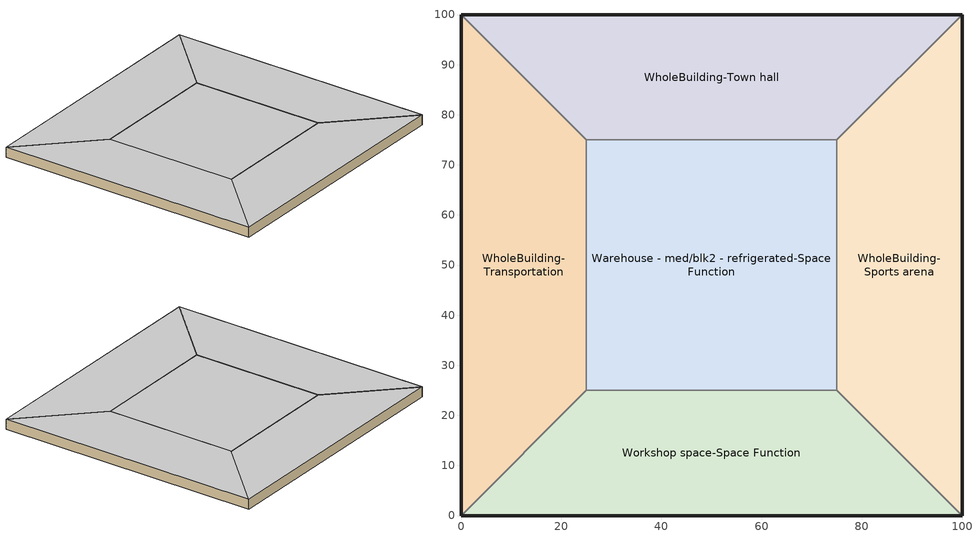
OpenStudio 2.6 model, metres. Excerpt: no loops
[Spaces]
WholeBuilding-Transportation
 floor ground: 0,0 0,100 25,75 25,25 z0
 wall ground: 0,100 0,0 z0:3.8
 wall to WholeBuilding-Town hall: 25,75 0,100 z0:3.8
 wall to Warehouse - med/blk2 - refrigerated-Space Function: 25,25 25,75 z0:3.8
 wall to Workshop space-Space Function: 0,0 25,25 z0:3.8
 ceiling ground: 25,25 25,75 0,100 0,0 z3.8
WholeBuilding-Town hall
 floor ground: 0,100 100,100 75,75 25,75 z0
 wall ground: 100,100 0,100 z0:3.8
 wall to WholeBuilding-Sports arena: 75,75 100,100 z0:3.8
 wall to Warehouse - med/blk2 - refrigerated-Space Function: 25,75 75,75 z0:3.8
 ceiling ground: 25,75 75,75 100,100 0,100 z3.8
WholeBuilding-Sports arena
 floor ground: 100,100 100,0 75,25 75,75 z0
 wall ground: 100,0 100,100 z0:3.8
 wall to Workshop space-Space Function: 75,25 100,0 z0:3.8
 wall to Warehouse - med/blk2 - refrigerated-Space Function: 75,75 75,25 z0:3.8
 ceiling ground: 75,75 75,25 100,0 100,100 z3.8
Workshop space-Space Function
 floor ground: 100,0 0,0 25,25 75,25 z0
 wall ground: 0,0 100,0 z0:3.8
 wall to Warehouse - med/blk2 - refrigerated-Space Function: 75,25 25,25 z0:3.8
 ceiling ground: 75,25 25,25 0,0 100,0 z3.8
Warehouse - med/blk2 - refrigerated-Space Function
 floor ground: 25,25 25,75 75,75 75,25 z0
 ceiling ground: 75,25 75,75 25,75 25,25 z3.8
[Building]
Building 1: Default Construction Set=BTAP-Mass at hdd = 6250.0; Standards Number of Stories=1; Standards Number of Above Ground Stories=1; Standards Building Type=NECB2011_unknown
[Site]
Fort McMurray AP_AB_CAN: Latitude {deg}=56.653; Longitude {deg}=-111.223; Time Zone {hr}=-7; Elevation {m}=369.1
[Site:WaterMainsTemperature]
Calculation Method=Correlation; Annual Average Outdoor Air Temperature {C}=1.875; Maximum Difference In Monthly Average Outdoor Air Temperatures {deltaC}=34.4
[SizingPeriod:DesignDay] Barometric Pressure {Pa}=96969; Sky Clearness=0; Rain Indicator=0; Snow Indicator=0; Day of Month=21; Daylight Saving Time Indicator=0; Humidity Indicating Type=Wetbulb; Dry-Bulb Temperature Range Modifier Type=DefaultMultipliers
Name | Maximum Dry-Bulb Temperature {C} | Daily Dry-Bulb Temperature Range {deltaC} | Humidity Indicating Conditions at Maximum Dry-Bulb | Wind Speed {m/s} | Wind Direction {deg} | Month | Day Type | Solar Model Indicator | ASHRAE Taub | ASHRAE Taud
Fort McMurray AP Ann Clg .4% Condns DB=>MWB | 28.9 | 12.4 | 17.8 | 3.7 | 250 | 7 | SummerDesignDay | ASHRAETau | 0.377 | 2.403
Fort McMurray AP Ann Htg 99.6% Condns DB | -36.2 | 0 | -36.2 | 1 | 90 | 1 | WinterDesignDay | ASHRAEClearSky
[Site:GroundTemperature:BuildingSurface]
19.527, 19.502, 19.536, 19.598, 20.002, 21.64, 22.225, 22.375, 21.449, 20.121, 19.802, 19.633
[Material:NoMass] Roughness=Smooth; Thermal Absorptance=0.9; Solar Absorptance=0.7
Name | Thermal Resistance {m2-K/W} | Visible Absorptance
Typical Carpet Pad; Typical Carpet Pad 1 | 0.21648 | 0.8
Typical Insulation 1 | 5.91238 | 0.7
Typical Insulation 2 | 4.49096 | 0.7
Typical Insulation 3 | 6.17282 | 0.7
Typical Carpet Pad 2 | 1.25503 | 0.8
Typical Carpet Pad 3; Typical Carpet Pad 4 | 3.45515 | 0.8
Typical Insulation 4 | 0.454528 | 0.7
Typical Insulation 5 | 0.454545 | 0.7
[Material]
Name | Roughness | Thickness {m} | Conductivity {W/m-K} | Density {kg/m3} | Specific Heat {J/kg-K} | Thermal Absorptance | Solar Absorptance | Visible Absorptance
G05 25mm wood | MediumSmooth | 0.0254 | 0.15 | 608 | 1630 | 0.9 | 0.5 | 0.5
100mm Normalweight concrete floor 1 | MediumSmooth | 0.1016 | 2.31 | 2322 | 832
G01 13mm gypsum board 1 | Smooth | 0.0127 | 0.16 | 800 | 1090 | 0.9 | 0.7 | 0.5
4 in. Normalweight Concrete Floor 1 | MediumRough | 0.1016 | 2.31 | 2322 | 832 | 0.9 | 0.7 | 0.7
1IN Stucco 1 | Smooth | 0.0253 | 0.6918 | 1858 | 837 | 0.9 | 0.7 | 0.92
8IN CONCRETE HW RefBldg 1 | Rough | 0.2032 | 1.311 | 2240 | 836.8 | 0.9 | 0.7 | 0.7
1/2IN Gypsum 1 | Smooth | 0.0127 | 0.16 | 784.9 | 830 | 0.9 | 0.4 | 0.4
Metal Roof Surface 1; F08 Metal surface 1 | Smooth | 0.0008 | 45.28 | 7824 | 500 | 0.9 | 0.7 | 0.7
6 in. Normalweight Concrete Floor 1; 6 in. Normalweight Concrete Floor 2; 6 in. Normalweight Concrete Floor 3 | MediumRough | 0.1524 | 2.31 | 2322 | 832 | 0.9 | 0.7 | 0.7
[Construction]
BTAP-Int-Partition; BTAP-Int-Door: G05 25mm wood
BTAP-Int-Floor: 100mm Normalweight concrete floor 1, Typical Carpet Pad
BTAP-Int-Wall: G01 13mm gypsum board 1, G01 13mm gypsum board 1
BTAP-Int-Ceiling: Typical Carpet Pad, 100mm Normalweight concrete floor 1
BTAP-Int-Window: SimpleGlazing
BTAP-Ext-Floor-Mass:U-0.162: Typical Insulation 1, 4 in. Normalweight Concrete Floor 1, Typical Carpet Pad 1
BTAP-Ext-Wall-Mass:U-0.21: 1IN Stucco 1, 8IN CONCRETE HW RefBldg 1, Typical Insulation 2, 1/2IN Gypsum 1
BTAP-Ext-Roof-Metal:U-0.162: Metal Roof Surface 1, Typical Insulation 3
BTAP-Grnd-Floor-Mass:U-0.757: 6 in. Normalweight Concrete Floor 1, Typical Carpet Pad 2
BTAP-Grnd-Wall-Mass:U-0.284: 6 in. Normalweight Concrete Floor 2, Typical Carpet Pad 3
BTAP-Grnd-Roof-Mass:U-0.284: 6 in. Normalweight Concrete Floor 3, Typical Carpet Pad 4
BTAP-Ext-FixedWindow:U=0.220 SHGC=0.600; BTAP-Ext-GlassDoors:U=0.220 SHGC=0.600; BTAP-Ext-Skylights:U=0.220 SHGC=0.600; BTAP-Ext-DaylightDomes:U=0.220 SHGC=0.600; BTAP-Ext-DaylightDiffuser:U=0.220 SHGC=0.600: SimpleGlazing:U=0.220 SHGC=0.600
BTAP-Ext-Door:U-2.2: F08 Metal surface 1, Typical Insulation 4
BTAP-Ext-OverHeadDoor:U-2.2: Typical Insulation 5
[DefaultConstructionSet]
BTAP-Mass at hdd = 6250.0: Default Exterior Surface Constructions=BTAP-Mass at hdd = 6250.0; Default Interior Surface Constructions=Default Surface Constructions 2; Default Ground Contact Surface Constructions=BTAP-Mass at hdd = 6250.0 1; Default Exterior SubSurface Constructions=BTAP-Mass at hdd = 6250.0; Default Interior SubSurface Constructions=Default Sub Surface Constructions 2; Interior Partition Construction=BTAP-Int-Partition
[DefaultSurfaceConstructions]
Name | Floor Construction | Wall Construction | Roof Ceiling Construction
Default Surface Constructions 2 | BTAP-Int-Floor | BTAP-Int-Wall | BTAP-Int-Ceiling
BTAP-Mass at hdd = 6250.0 | BTAP-Ext-Floor-Mass:U-0.162 | BTAP-Ext-Wall-Mass:U-0.21 | BTAP-Ext-Roof-Metal:U-0.162
BTAP-Mass at hdd = 6250.0 1 | BTAP-Grnd-Floor-Mass:U-0.757 | BTAP-Grnd-Wall-Mass:U-0.284 | BTAP-Grnd-Roof-Mass:U-0.284
[DefaultSubSurfaceConstructions]
Name | Fixed Window Construction | Operable Window Construction | Door Construction | Glass Door Construction | Overhead Door Construction | Skylight Construction | Tubular Daylight Dome Construction | Tubular Daylight Diffuser Construction
Default Sub Surface Constructions 2 | BTAP-Int-Window | BTAP-Int-Window | BTAP-Int-Door
BTAP-Mass at hdd = 6250.0 | BTAP-Ext-FixedWindow:U=0.220 SHGC=0.600 | BTAP-Ext-FixedWindow:U=0.220 SHGC=0.600 | BTAP-Ext-Door:U-2.2 | BTAP-Ext-GlassDoors:U=0.220 SHGC=0.600 | BTAP-Ext-OverHeadDoor:U-2.2 | BTAP-Ext-Skylights:U=0.220 SHGC=0.600 | BTAP-Ext-DaylightDomes:U=0.220 SHGC=0.600 | BTAP-Ext-DaylightDiffuser:U=0.220 SHGC=0.600
[WindowMaterial:SimpleGlazingSystem] U-Factor {W/m2-K}=2.2; Solar Heat Gain Coefficient=0.6; Visible Transmittance=0.21
SimpleGlazing; SimpleGlazing:U=0.220 SHGC=0.600
[BuildingStory]
Story 1: Nominal Z Coordinate {m}=0; Nominal Floor to Floor Height {m}=3.8
[Space] Building Story=Story 1
Name | Space Type | Thermal Zone
WholeBuilding-Transportation | Transportation WholeBuilding | ALL_ST=WholeBuilding_FL=Story 1_SCH=H
WholeBuilding-Town hall | Town hall WholeBuilding | ALL_ST=WholeBuilding_FL=Story 1_SCH=D
WholeBuilding-Sports arena | Sports arena WholeBuilding | ALL_ST=WholeBuilding_FL=Story 1_SCH=B
Workshop space-Space Function | Space Function Workshop space | ALL_ST=Workshop space_FL=Story 1_SCH=A
Warehouse - med/blk2 - refrigerated-Space Function | Space Function Warehouse - med/blk2 - refrigerated | ALL_ST=Warehouse - med/blk2 - refrigerated_FL=Story 1_SCH=A
[SpaceType]
Name | Default Schedule Set | Design Specification Outdoor Air Object | Standards Building Type | Standards Space Type
Space Function Warehouse - med/blk2 - refrigerated | Space Function Warehouse - med/blk2 - refrigerated Schedule Set | Space Function Warehouse - med/blk2 - refrigerated Ventilation | Space Function | Warehouse - med/blk2 - refrigerated
Space Function Workshop space | Space Function Workshop space Schedule Set | Space Function Workshop space Ventilation | Space Function | Workshop space
Sports arena WholeBuilding | Sports arena WholeBuilding Schedule Set | Sports arena WholeBuilding Ventilation | Sports arena | WholeBuilding
Town hall WholeBuilding | Town hall WholeBuilding Schedule Set | Town hall WholeBuilding Ventilation | Town hall | WholeBuilding
Transportation WholeBuilding | Transportation WholeBuilding Schedule Set | Transportation WholeBuilding Ventilation | Transportation | WholeBuilding
[People:Definition] Number of People Calculation Method=People/Area; Fraction Radiant=0.3
Name | People per Space Floor Area {person/m2}
Space Function Warehouse - med/blk2 - refrigerated People Definition | 0.0100104
Space Function Workshop space People Definition | 0.0333681
Sports arena WholeBuilding People Definition | 0.0999967
Town hall WholeBuilding People Definition | 0.0400417
Transportation WholeBuilding People Definition | 0.0666286
[People] Work Efficiency Schedule=Work Efficiency Schedule; Clothing Insulation Schedule=Clothing Schedule; Air Velocity Schedule=Air Velocity Schedule; Multiplier=1
Name | People Definition | Space or SpaceType
Space Function Warehouse - med/blk2 - refrigerated People | Space Function Warehouse - med/blk2 - refrigerated People Definition | Space Function Warehouse - med/blk2 - refrigerated
Space Function Workshop space People | Space Function Workshop space People Definition | Space Function Workshop space
Sports arena WholeBuilding People | Sports arena WholeBuilding People Definition | Sports arena WholeBuilding
Town hall WholeBuilding People | Town hall WholeBuilding People Definition | Town hall WholeBuilding
Transportation WholeBuilding People | Transportation WholeBuilding People Definition | Transportation WholeBuilding
[Lights:Definition] Design Level Calculation Method=Watts/Area; Fraction Radiant=0.5; Fraction Visible=0.2
Name | Watts per Space Floor Area {W/m2}
Space Function Warehouse - med/blk2 - refrigerated Lights Definition | 10.1999
Space Function Workshop space Lights Definition | 17.0999
Sports arena WholeBuilding Lights Definition | 8.39993
Town hall WholeBuilding Lights Definition | 9.89992
Transportation WholeBuilding Lights Definition | 8.29993
[Lights] Fraction Replaceable=1
Name | Lights Definition | Space or SpaceType
Space Function Warehouse - med/blk2 - refrigerated Lights | Space Function Warehouse - med/blk2 - refrigerated Lights Definition | Space Function Warehouse - med/blk2 - refrigerated
Space Function Workshop space Lights | Space Function Workshop space Lights Definition | Space Function Workshop space
Sports arena WholeBuilding Lights | Sports arena WholeBuilding Lights Definition | Sports arena WholeBuilding
Town hall WholeBuilding Lights | Town hall WholeBuilding Lights Definition | Town hall WholeBuilding
Transportation WholeBuilding Lights | Transportation WholeBuilding Lights Definition | Transportation WholeBuilding
[ElectricEquipment:Definition] Design Level Calculation Method=Watts/Area; Fraction Radiant=0.5
Name | Watts per Space Floor Area {W/m2}
Space Function Warehouse - med/blk2 - refrigerated Elec Equip Definition; Sports arena WholeBuilding Elec Equip Definition; Transportation WholeBuilding Elec Equip Definition | 0.999992
Space Function Workshop space Elec Equip Definition | 9.99992
Town hall WholeBuilding Elec Equip Definition | 7.49994
[ElectricEquipment]
Name | Electric Equipment Definition | Space or SpaceType
Space Function Warehouse - med/blk2 - refrigerated Elec Equip | Space Function Warehouse - med/blk2 - refrigerated Elec Equip Definition | Space Function Warehouse - med/blk2 - refrigerated
Space Function Workshop space Elec Equip | Space Function Workshop space Elec Equip Definition | Space Function Workshop space
Sports arena WholeBuilding Elec Equip | Sports arena WholeBuilding Elec Equip Definition | Sports arena WholeBuilding
Town hall WholeBuilding Elec Equip | Town hall WholeBuilding Elec Equip Definition | Town hall WholeBuilding
Transportation WholeBuilding Elec Equip | Transportation WholeBuilding Elec Equip Definition | Transportation WholeBuilding
[DesignSpecification:OutdoorAir] Outdoor Air Method=Sum; Outdoor Air Flow per Person {m3/s-person}=0; Outdoor Air Flow Rate {m3/s}=0; Outdoor Air Flow Air Changes per Hour {1/hr}=0
Name | Outdoor Air Flow per Floor Area {m3/s-m2}
Space Function Warehouse - med/blk2 - refrigerated Ventilation | 0.0003048
Space Function Workshop space Ventilation | 0.0019304
Sports arena WholeBuilding Ventilation | 0.0006604
Town hall WholeBuilding Ventilation | 0.00040132
Transportation WholeBuilding Ventilation | 0.00053848
[DefaultScheduleSet] People Activity Level Schedule=NECB-Activity; Infiltration Schedule=Always On
Name | Number of People Schedule | Lighting Schedule | Electric Equipment Schedule
Space Function Warehouse - med/blk2 - refrigerated Schedule Set; Space Function Workshop space Schedule Set | NECB-A-Occupancy | NECB-A-Lighting | NECB-A-Electric-Equipment
Sports arena WholeBuilding Schedule Set | NECB-B-Occupancy | NECB-B-Lighting | NECB-B-Electric-Equipment
Town hall WholeBuilding Schedule Set | NECB-D-Occupancy | NECB-D-Lighting | NECB-D-Electric-Equipment
Transportation WholeBuilding Schedule Set | NECB-H-Occupancy | NECB-H-Lighting | NECB-H-Electric-Equipment
[ThermostatSetpoint:DualSetpoint]
Name | Heating Setpoint Temperature Schedule | Cooling Setpoint Temperature Schedule
Space Function Warehouse - med/blk2 - refrigerated Thermostat 3; Space Function Workshop space Thermostat 3 | NECB-A-Thermostat Setpoint-Heating | NECB-A-Thermostat Setpoint-Cooling
Sports arena WholeBuilding Thermostat 3 | NECB-B-Thermostat Setpoint-Heating | NECB-B-Thermostat Setpoint-Cooling
Town hall WholeBuilding Thermostat 3 | NECB-D-Thermostat Setpoint-Heating | NECB-D-Thermostat Setpoint-Cooling
Transportation WholeBuilding Thermostat 3 | NECB-H-Thermostat Setpoint-Heating | NECB-H-Thermostat Setpoint-Cooling
[ThermalZone] Use Ideal Air Loads=No
Name | Thermostat
ALL_ST=Warehouse - med/blk2 - refrigerated_FL=Story 1_SCH=A | Space Function Warehouse - med/blk2 - refrigerated Thermostat 3
ALL_ST=Workshop space_FL=Story 1_SCH=A | Space Function Workshop space Thermostat 3
ALL_ST=WholeBuilding_FL=Story 1_SCH=B | Sports arena WholeBuilding Thermostat 3
ALL_ST=WholeBuilding_FL=Story 1_SCH=D | Town hall WholeBuilding Thermostat 3
ALL_ST=WholeBuilding_FL=Story 1_SCH=H | Transportation WholeBuilding Thermostat 3
[AvailabilityManager:NightCycle] Control Type=CycleOnAny; Thermostat Tolerance {deltaC}=1; Cycling Run Time {s}=3600
Availability Manager Night Cycle 1; Availability Manager Night Cycle 2; Availability Manager Night Cycle 3; Availability Manager Night Cycle 4; Availability Manager Night Cycle 5
[HeatExchanger:AirToAir:SensibleAndLatent]
Sys_3_PSZ ALL_ST=Workshop space_FL=Story 1_SCH=A ERV: Availability Schedule=Always On Discrete; Nominal Supply Air Flow Rate {m3/s}=autosize; Sensible Effectiveness at 100% Heating Air Flow=0.5; Latent Effectiveness at 100% Heating Air Flow=0.5; Sensible Effectiveness at 75% Heating Air Flow=0.5; Latent Effectiveness at 75% Heating Air Flow=0.5; Sensible Effectiveness at 100% Cooling Air Flow=0.5; Latent Effectiveness at 100% Cooling Air Flow=0.5; Sensible Effectiveness at 75% Cooling Air Flow=0.5; Latent Effectiveness at 75% Cooling Air Flow=0.5; Nominal Electric Power {W}=2646.99; Supply Air Outlet Temperature Control=Yes; Heat Exchanger Type=Rotary; Frost Control Type=ExhaustOnly; Threshold Temperature {C}=-23.3; Initial Defrost Time Fraction=0.167; Rate of Defrost Time Fraction Increase {1/K}=1.44; Economizer Lockout=Yes
[SetpointManager:OutdoorAirPretreat]
Setpoint Manager Outdoor Air Pretreat 1: Minimum Setpoint Temperature {C}=-99; Maximum Setpoint Temperature {C}=99; Minimum Setpoint Humidity Ratio {kgWater/kgDryAir}=1e-05; Maximum Setpoint Humidity Ratio {kgWater/kgDryAir}=1
[Schedule:Ruleset]
Clothing Schedule: Default Day Schedule=Clothing Schedule Default Winter Clothes
Air Velocity Schedule: Default Day Schedule=Air Velocity Schedule Default
Work Efficiency Schedule: Default Day Schedule=Work Efficiency Schedule Default
NECB-A-Occupancy: Default Day Schedule=NECB-A-Occupancy Default
NECB-Activity: Default Day Schedule=NECB-Activity Default; Summer Design Day Schedule=NECB-Activity Summer Design Day; Winter Design Day Schedule=NECB-Activity Winter Design Day
NECB-A-Lighting: Default Day Schedule=NECB-A-Lighting Default
NECB-A-Electric-Equipment: Default Day Schedule=NECB-A-Electric-Equipment Default
Always On: Default Day Schedule=Always On Default
NECB-A-Thermostat Setpoint-Heating: Default Day Schedule=NECB-A-Thermostat Setpoint-Heating Default
NECB-A-Thermostat Setpoint-Cooling: Default Day Schedule=NECB-A-Thermostat Setpoint-Cooling Default
NECB-B-Occupancy: Default Day Schedule=NECB-B-Occupancy Default
NECB-B-Lighting: Default Day Schedule=NECB-B-Lighting Default
NECB-B-Electric-Equipment: Default Day Schedule=NECB-B-Electric-Equipment Default
NECB-B-Thermostat Setpoint-Heating: Default Day Schedule=NECB-B-Thermostat Setpoint-Heating Default
NECB-B-Thermostat Setpoint-Cooling: Default Day Schedule=NECB-B-Thermostat Setpoint-Cooling Default
NECB-D-Occupancy: Default Day Schedule=NECB-D-Occupancy Default
NECB-D-Lighting: Default Day Schedule=NECB-D-Lighting Default
NECB-D-Electric-Equipment: Default Day Schedule=NECB-D-Electric-Equipment Default
NECB-D-Thermostat Setpoint-Heating: Default Day Schedule=NECB-D-Thermostat Setpoint-Heating Default
NECB-D-Thermostat Setpoint-Cooling: Default Day Schedule=NECB-D-Thermostat Setpoint-Cooling Default
NECB-H-Occupancy: Default Day Schedule=NECB-H-Occupancy Default
NECB-H-Lighting: Default Day Schedule=NECB-H-Lighting Default
NECB-H-Electric-Equipment: Default Day Schedule=NECB-H-Electric-Equipment Default
NECB-H-Thermostat Setpoint-Heating: Default Day Schedule=NECB-H-Thermostat Setpoint-Heating Default
NECB-H-Thermostat Setpoint-Cooling: Default Day Schedule=NECB-H-Thermostat Setpoint-Cooling Default
[Schedule:Day]
Clothing Schedule Default Winter Clothes; Always On Default: 24, 0, 1
Clothing Schedule Summer Clothes: 24, 0, 0.5
Air Velocity Schedule Default; NECB-A-Electric-Equipment Sat Day; NECB-A-Electric-Equipment Sun|Hol Day: 24, 0, 0.2
Work Efficiency Schedule Default; NECB-A-Occupancy Sat Day; NECB-A-Occupancy Sun|Hol Day; NECB-D-Occupancy Sat Day; NECB-D-Occupancy Sun|Hol Day: 24, 0, 0
NECB-A-Occupancy Default; NECB-A-Occupancy Default|Wkdy Day: 7, 0, 0, 8, 0, 0.1, 9, 0, 0.7, 12, 0, 0.9, 14, 0, 0.5, 17, 0, 0.9, 18, 0, 0.7, 19, 0, 0.3, 23, 0, 0.1, 24, 0, 0
NECB-Activity Default; NECB-Activity Winter Design Day; NECB-Activity Summer Design Day: 24, 0, 130
NECB-A-Lighting Default; NECB-A-Lighting Default|Wkdy Day: 7, 0, 0.05, 8, 0, 0.3, 9, 0, 0.8, 17, 0, 0.9, 18, 0, 0.8, 19, 0, 0.5, 21, 0, 0.3, 23, 0, 0.1, 24, 0, 0.05
NECB-A-Lighting Sat Day; NECB-A-Lighting Sun|Hol Day; NECB-D-Lighting Sat Day; NECB-D-Lighting Sun|Hol Day; NECB-D-Electric-Equipment Sat Day; NECB-D-Electric-Equipment Sun|Hol Day: 24, 0, 0.05
NECB-A-Electric-Equipment Default; NECB-A-Electric-Equipment Default|Wkdy Day: 7, 0, 0.2, 8, 0, 0.3, 9, 0, 0.8, 18, 0, 0.9, 19, 0, 0.5, 21, 0, 0.3, 24, 0, 0.2
NECB-A-Thermostat Setpoint-Heating Default; NECB-A-Thermostat Setpoint-Heating Default|Wkdy Day: 6, 0, 18, 7, 0, 20, 21, 0, 22, 24, 0, 18
NECB-A-Thermostat Setpoint-Heating Sat Day; NECB-A-Thermostat Setpoint-Heating Sun|Hol Day; NECB-D-Thermostat Setpoint-Heating Sat Day; NECB-D-Thermostat Setpoint-Heating Sun|Hol Day: 24, 0, 18
NECB-A-Thermostat Setpoint-Cooling Default; NECB-A-Thermostat Setpoint-Cooling Default|Wkdy Day: 6, 0, 35, 21, 0, 24, 24, 0, 35
NECB-A-Thermostat Setpoint-Cooling Sat Day; NECB-A-Thermostat Setpoint-Cooling Sun|Hol Day; NECB-D-Thermostat Setpoint-Cooling Sat Day; NECB-D-Thermostat Setpoint-Cooling Sun|Hol Day: 24, 0, 35
NECB-B-Occupancy Default; NECB-B-Occupancy Default|Wkdy Day: 1, 0, 0.3, 2, 0, 0.1, 9, 0, 0, 10, 0, 0.1, 11, 0, 0.2, 12, 0, 0.5, 13, 0, 0.9, 14, 0, 0.8, 15, 0, 0.5, 17, 0, 0.2, 18, 0, 0.3, 19, 0, 0.6, 22, 0, 0.9, 23, 0, 0.6, 24, 0, 0.4
NECB-B-Occupancy Sat Day: 1, 0, 0.5, 2, 0, 0.3, 9, 0, 0, 10, 0, 0.1, 11, 0, 0.2, 12, 0, 0.5, 13, 0, 0.9, 14, 0, 0.8, 15, 0, 0.5, 17, 0, 0.2, 18, 0, 0.3, 19, 0, 0.6, 22, 0, 0.9, 24, 0, 0.6
NECB-B-Occupancy Sun|Hol Day: 1, 0, 0.1, 2, 0, 0.3, 10, 0, 0, 11, 0, 0.1, 12, 0, 0.4, 14, 0, 0.5, 15, 0, 0.4, 18, 0, 0.2, 19, 0, 0.5, 21, 0, 0.7, 22, 0, 0.5, 23, 0, 0.3, 24, 0, 0.1
NECB-B-Lighting Default; NECB-B-Lighting Default|Wkdy Day; NECB-B-Lighting Sat Day; NECB-B-Electric-Equipment Default; NECB-B-Electric-Equipment Default|Wkdy Day; NECB-B-Electric-Equipment Sat Day: 1, 0, 0.9, 2, 0, 0.5, 9, 0, 0.1, 10, 0, 0.5, 11, 0, 0.7, 24, 0, 0.9
NECB-B-Lighting Sun|Hol Day; NECB-B-Electric-Equipment Sun|Hol Day: 2, 0, 0.5, 10, 0, 0.1, 11, 0, 0.5, 23, 0, 0.9, 24, 0, 0.5
NECB-B-Thermostat Setpoint-Heating Default; NECB-B-Thermostat Setpoint-Heating Default|Wkdy Day; NECB-B-Thermostat Setpoint-Heating Sat Day: 2, 0, 22, 8, 0, 18, 9, 0, 20, 24, 0, 22
NECB-B-Thermostat Setpoint-Heating Sun|Hol Day: 1, 0, 18, 2, 0, 22, 9, 0, 18, 10, 0, 20, 23, 0, 22, 24, 0, 18
NECB-B-Thermostat Setpoint-Cooling Default; NECB-B-Thermostat Setpoint-Cooling Default|Wkdy Day; NECB-B-Thermostat Setpoint-Cooling Sat Day: 1, 0, 24, 8, 0, 35, 24, 0, 24
NECB-B-Thermostat Setpoint-Cooling Sun|Hol Day: 9, 0, 35, 23, 0, 24, 24, 0, 35
NECB-D-Occupancy Default; NECB-D-Occupancy Default|Wkdy Day: 8, 0, 0, 9, 0, 0.1, 12, 0, 0.9, 16, 0, 0.8, 17, 0, 0.5, 18, 0, 0.2, 19, 0, 0.1, 22, 0, 0.3, 23, 0, 0.1, 24, 0, 0
NECB-D-Lighting Default; NECB-D-Lighting Default|Wkdy Day; NECB-D-Electric-Equipment Default; NECB-D-Electric-Equipment Default|Wkdy Day: 8, 0, 0.05, 9, 0, 0.3, 16, 0, 0.9, 17, 0, 0.7, 19, 0, 0.5, 22, 0, 0.7, 23, 0, 0.3, 24, 0, 0.05
NECB-D-Thermostat Setpoint-Heating Default; NECB-D-Thermostat Setpoint-Heating Default|Wkdy Day: 7, 0, 18, 8, 0, 20, 23, 0, 22, 24, 0, 18
NECB-D-Thermostat Setpoint-Cooling Default; NECB-D-Thermostat Setpoint-Cooling Default|Wkdy Day: 7, 0, 35, 23, 0, 24, 24, 0, 35
NECB-H-Occupancy Default; NECB-H-Occupancy Default|Wkdy Day; NECB-H-Occupancy Sat Day; NECB-H-Occupancy Sun|Hol Day; NECB-H-Lighting Default; NECB-H-Lighting Default|Wkdy Day; NECB-H-Lighting Sat Day; NECB-H-Lighting Sun|Hol Day; NECB-H-Electric-Equipment Default; NECB-H-Electric-Equipment Default|Wkdy Day; NECB-H-Electric-Equipment Sat Day; NECB-H-Electric-Equipment Sun|Hol Day: 24, 0, 0.9
NECB-H-Thermostat Setpoint-Heating Default; NECB-H-Thermostat Setpoint-Heating Default|Wkdy Day; NECB-H-Thermostat Setpoint-Heating Sat Day; NECB-H-Thermostat Setpoint-Heating Sun|Hol Day: 1, 0, 22, 7, 0, 18, 8, 0, 20, 24, 0, 22
NECB-H-Thermostat Setpoint-Cooling Default; NECB-H-Thermostat Setpoint-Cooling Default|Wkdy Day; NECB-H-Thermostat Setpoint-Cooling Sat Day; NECB-H-Thermostat Setpoint-Cooling Sun|Hol Day: 24, 0, 24
[Schedule:Rule] Date Specification Type=DateRange; Start Day=1
Name | Schedule Ruleset | Rule Order | Day Schedule | Start Month | End Month | End Day | Apply Monday | Apply Tuesday | Apply Wednesday | Apply Thursday | Apply Friday | Apply Saturday | Apply Sunday
Schedule Rule 1 | Clothing Schedule | 0 | Clothing Schedule Summer Clothes | 5 | 9 | 30
Schedule Rule 2 | NECB-A-Occupancy | 2 | NECB-A-Occupancy Default|Wkdy Day | 1 | 12 | 31 | Yes | Yes | Yes | Yes | Yes
Schedule Rule 3 | NECB-A-Occupancy | 1 | NECB-A-Occupancy Sat Day | 1 | 12 | 31 |  |  |  |  |  | Yes
Schedule Rule 4 | NECB-A-Occupancy | 0 | NECB-A-Occupancy Sun|Hol Day | 1 | 12 | 31 |  |  |  |  |  |  | Yes
Schedule Rule 5 | NECB-A-Lighting | 2 | NECB-A-Lighting Default|Wkdy Day | 1 | 12 | 31 | Yes | Yes | Yes | Yes | Yes
Schedule Rule 6 | NECB-A-Lighting | 1 | NECB-A-Lighting Sat Day | 1 | 12 | 31 |  |  |  |  |  | Yes
Schedule Rule 7 | NECB-A-Lighting | 0 | NECB-A-Lighting Sun|Hol Day | 1 | 12 | 31 |  |  |  |  |  |  | Yes
Schedule Rule 8 | NECB-A-Electric-Equipment | 2 | NECB-A-Electric-Equipment Default|Wkdy Day | 1 | 12 | 31 | Yes | Yes | Yes | Yes | Yes
Schedule Rule 9 | NECB-A-Electric-Equipment | 1 | NECB-A-Electric-Equipment Sat Day | 1 | 12 | 31 |  |  |  |  |  | Yes
Schedule Rule 10 | NECB-A-Electric-Equipment | 0 | NECB-A-Electric-Equipment Sun|Hol Day | 1 | 12 | 31 |  |  |  |  |  |  | Yes
Schedule Rule 11 | NECB-A-Thermostat Setpoint-Heating | 2 | NECB-A-Thermostat Setpoint-Heating Default|Wkdy Day | 1 | 12 | 31 | Yes | Yes | Yes | Yes | Yes
Schedule Rule 12 | NECB-A-Thermostat Setpoint-Heating | 1 | NECB-A-Thermostat Setpoint-Heating Sat Day | 1 | 12 | 31 |  |  |  |  |  | Yes
Schedule Rule 13 | NECB-A-Thermostat Setpoint-Heating | 0 | NECB-A-Thermostat Setpoint-Heating Sun|Hol Day | 1 | 12 | 31 |  |  |  |  |  |  | Yes
Schedule Rule 14 | NECB-A-Thermostat Setpoint-Cooling | 2 | NECB-A-Thermostat Setpoint-Cooling Default|Wkdy Day | 1 | 12 | 31 | Yes | Yes | Yes | Yes | Yes
Schedule Rule 15 | NECB-A-Thermostat Setpoint-Cooling | 1 | NECB-A-Thermostat Setpoint-Cooling Sat Day | 1 | 12 | 31 |  |  |  |  |  | Yes
Schedule Rule 16 | NECB-A-Thermostat Setpoint-Cooling | 0 | NECB-A-Thermostat Setpoint-Cooling Sun|Hol Day | 1 | 12 | 31 |  |  |  |  |  |  | Yes
Schedule Rule 17 | NECB-B-Occupancy | 2 | NECB-B-Occupancy Default|Wkdy Day | 1 | 12 | 31 | Yes | Yes | Yes | Yes | Yes
Schedule Rule 18 | NECB-B-Occupancy | 1 | NECB-B-Occupancy Sat Day | 1 | 12 | 31 |  |  |  |  |  | Yes
Schedule Rule 19 | NECB-B-Occupancy | 0 | NECB-B-Occupancy Sun|Hol Day | 1 | 12 | 31 |  |  |  |  |  |  | Yes
Schedule Rule 20 | NECB-B-Lighting | 2 | NECB-B-Lighting Default|Wkdy Day | 1 | 12 | 31 | Yes | Yes | Yes | Yes | Yes
Schedule Rule 21 | NECB-B-Lighting | 1 | NECB-B-Lighting Sat Day | 1 | 12 | 31 |  |  |  |  |  | Yes
Schedule Rule 22 | NECB-B-Lighting | 0 | NECB-B-Lighting Sun|Hol Day | 1 | 12 | 31 |  |  |  |  |  |  | Yes
Schedule Rule 23 | NECB-B-Electric-Equipment | 2 | NECB-B-Electric-Equipment Default|Wkdy Day | 1 | 12 | 31 | Yes | Yes | Yes | Yes | Yes
Schedule Rule 24 | NECB-B-Electric-Equipment | 1 | NECB-B-Electric-Equipment Sat Day | 1 | 12 | 31 |  |  |  |  |  | Yes
Schedule Rule 25 | NECB-B-Electric-Equipment | 0 | NECB-B-Electric-Equipment Sun|Hol Day | 1 | 12 | 31 |  |  |  |  |  |  | Yes
Schedule Rule 26 | NECB-B-Thermostat Setpoint-Heating | 2 | NECB-B-Thermostat Setpoint-Heating Default|Wkdy Day | 1 | 12 | 31 | Yes | Yes | Yes | Yes | Yes
Schedule Rule 27 | NECB-B-Thermostat Setpoint-Heating | 1 | NECB-B-Thermostat Setpoint-Heating Sat Day | 1 | 12 | 31 |  |  |  |  |  | Yes
Schedule Rule 28 | NECB-B-Thermostat Setpoint-Heating | 0 | NECB-B-Thermostat Setpoint-Heating Sun|Hol Day | 1 | 12 | 31 |  |  |  |  |  |  | Yes
Schedule Rule 29 | NECB-B-Thermostat Setpoint-Cooling | 2 | NECB-B-Thermostat Setpoint-Cooling Default|Wkdy Day | 1 | 12 | 31 | Yes | Yes | Yes | Yes | Yes
Schedule Rule 30 | NECB-B-Thermostat Setpoint-Cooling | 1 | NECB-B-Thermostat Setpoint-Cooling Sat Day | 1 | 12 | 31 |  |  |  |  |  | Yes
Schedule Rule 31 | NECB-B-Thermostat Setpoint-Cooling | 0 | NECB-B-Thermostat Setpoint-Cooling Sun|Hol Day | 1 | 12 | 31 |  |  |  |  |  |  | Yes
Schedule Rule 32 | NECB-D-Occupancy | 2 | NECB-D-Occupancy Default|Wkdy Day | 1 | 12 | 31 | Yes | Yes | Yes | Yes | Yes
Schedule Rule 33 | NECB-D-Occupancy | 1 | NECB-D-Occupancy Sat Day | 1 | 12 | 31 |  |  |  |  |  | Yes
Schedule Rule 34 | NECB-D-Occupancy | 0 | NECB-D-Occupancy Sun|Hol Day | 1 | 12 | 31 |  |  |  |  |  |  | Yes
Schedule Rule 35 | NECB-D-Lighting | 2 | NECB-D-Lighting Default|Wkdy Day | 1 | 12 | 31 | Yes | Yes | Yes | Yes | Yes
Schedule Rule 36 | NECB-D-Lighting | 1 | NECB-D-Lighting Sat Day | 1 | 12 | 31 |  |  |  |  |  | Yes
Schedule Rule 37 | NECB-D-Lighting | 0 | NECB-D-Lighting Sun|Hol Day | 1 | 12 | 31 |  |  |  |  |  |  | Yes
Schedule Rule 38 | NECB-D-Electric-Equipment | 2 | NECB-D-Electric-Equipment Default|Wkdy Day | 1 | 12 | 31 | Yes | Yes | Yes | Yes | Yes
Schedule Rule 39 | NECB-D-Electric-Equipment | 1 | NECB-D-Electric-Equipment Sat Day | 1 | 12 | 31 |  |  |  |  |  | Yes
Schedule Rule 40 | NECB-D-Electric-Equipment | 0 | NECB-D-Electric-Equipment Sun|Hol Day | 1 | 12 | 31 |  |  |  |  |  |  | Yes
Schedule Rule 41 | NECB-D-Thermostat Setpoint-Heating | 2 | NECB-D-Thermostat Setpoint-Heating Default|Wkdy Day | 1 | 12 | 31 | Yes | Yes | Yes | Yes | Yes
Schedule Rule 42 | NECB-D-Thermostat Setpoint-Heating | 1 | NECB-D-Thermostat Setpoint-Heating Sat Day | 1 | 12 | 31 |  |  |  |  |  | Yes
Schedule Rule 43 | NECB-D-Thermostat Setpoint-Heating | 0 | NECB-D-Thermostat Setpoint-Heating Sun|Hol Day | 1 | 12 | 31 |  |  |  |  |  |  | Yes
Schedule Rule 44 | NECB-D-Thermostat Setpoint-Cooling | 2 | NECB-D-Thermostat Setpoint-Cooling Default|Wkdy Day | 1 | 12 | 31 | Yes | Yes | Yes | Yes | Yes
Schedule Rule 45 | NECB-D-Thermostat Setpoint-Cooling | 1 | NECB-D-Thermostat Setpoint-Cooling Sat Day | 1 | 12 | 31 |  |  |  |  |  | Yes
Schedule Rule 46 | NECB-D-Thermostat Setpoint-Cooling | 0 | NECB-D-Thermostat Setpoint-Cooling Sun|Hol Day | 1 | 12 | 31 |  |  |  |  |  |  | Yes
Schedule Rule 47 | NECB-H-Occupancy | 2 | NECB-H-Occupancy Default|Wkdy Day | 1 | 12 | 31 | Yes | Yes | Yes | Yes | Yes
Schedule Rule 48 | NECB-H-Occupancy | 1 | NECB-H-Occupancy Sat Day | 1 | 12 | 31 |  |  |  |  |  | Yes
Schedule Rule 49 | NECB-H-Occupancy | 0 | NECB-H-Occupancy Sun|Hol Day | 1 | 12 | 31 |  |  |  |  |  |  | Yes
Schedule Rule 50 | NECB-H-Lighting | 2 | NECB-H-Lighting Default|Wkdy Day | 1 | 12 | 31 | Yes | Yes | Yes | Yes | Yes
Schedule Rule 51 | NECB-H-Lighting | 1 | NECB-H-Lighting Sat Day | 1 | 12 | 31 |  |  |  |  |  | Yes
Schedule Rule 52 | NECB-H-Lighting | 0 | NECB-H-Lighting Sun|Hol Day | 1 | 12 | 31 |  |  |  |  |  |  | Yes
Schedule Rule 53 | NECB-H-Electric-Equipment | 2 | NECB-H-Electric-Equipment Default|Wkdy Day | 1 | 12 | 31 | Yes | Yes | Yes | Yes | Yes
Schedule Rule 54 | NECB-H-Electric-Equipment | 1 | NECB-H-Electric-Equipment Sat Day | 1 | 12 | 31 |  |  |  |  |  | Yes
Schedule Rule 55 | NECB-H-Electric-Equipment | 0 | NECB-H-Electric-Equipment Sun|Hol Day | 1 | 12 | 31 |  |  |  |  |  |  | Yes
Schedule Rule 56 | NECB-H-Thermostat Setpoint-Heating | 2 | NECB-H-Thermostat Setpoint-Heating Default|Wkdy Day | 1 | 12 | 31 | Yes | Yes | Yes | Yes | Yes
Schedule Rule 57 | NECB-H-Thermostat Setpoint-Heating | 1 | NECB-H-Thermostat Setpoint-Heating Sat Day | 1 | 12 | 31 |  |  |  |  |  | Yes
Schedule Rule 58 | NECB-H-Thermostat Setpoint-Heating | 0 | NECB-H-Thermostat Setpoint-Heating Sun|Hol Day | 1 | 12 | 31 |  |  |  |  |  |  | Yes
Schedule Rule 59 | NECB-H-Thermostat Setpoint-Cooling | 2 | NECB-H-Thermostat Setpoint-Cooling Default|Wkdy Day | 1 | 12 | 31 | Yes | Yes | Yes | Yes | Yes
Schedule Rule 60 | NECB-H-Thermostat Setpoint-Cooling | 1 | NECB-H-Thermostat Setpoint-Cooling Sat Day | 1 | 12 | 31 |  |  |  |  |  | Yes
Schedule Rule 61 | NECB-H-Thermostat Setpoint-Cooling | 0 | NECB-H-Thermostat Setpoint-Cooling Sun|Hol Day | 1 | 12 | 31 |  |  |  |  |  |  | Yes
[Schedule:Constant]
Always On Discrete: Value=1
